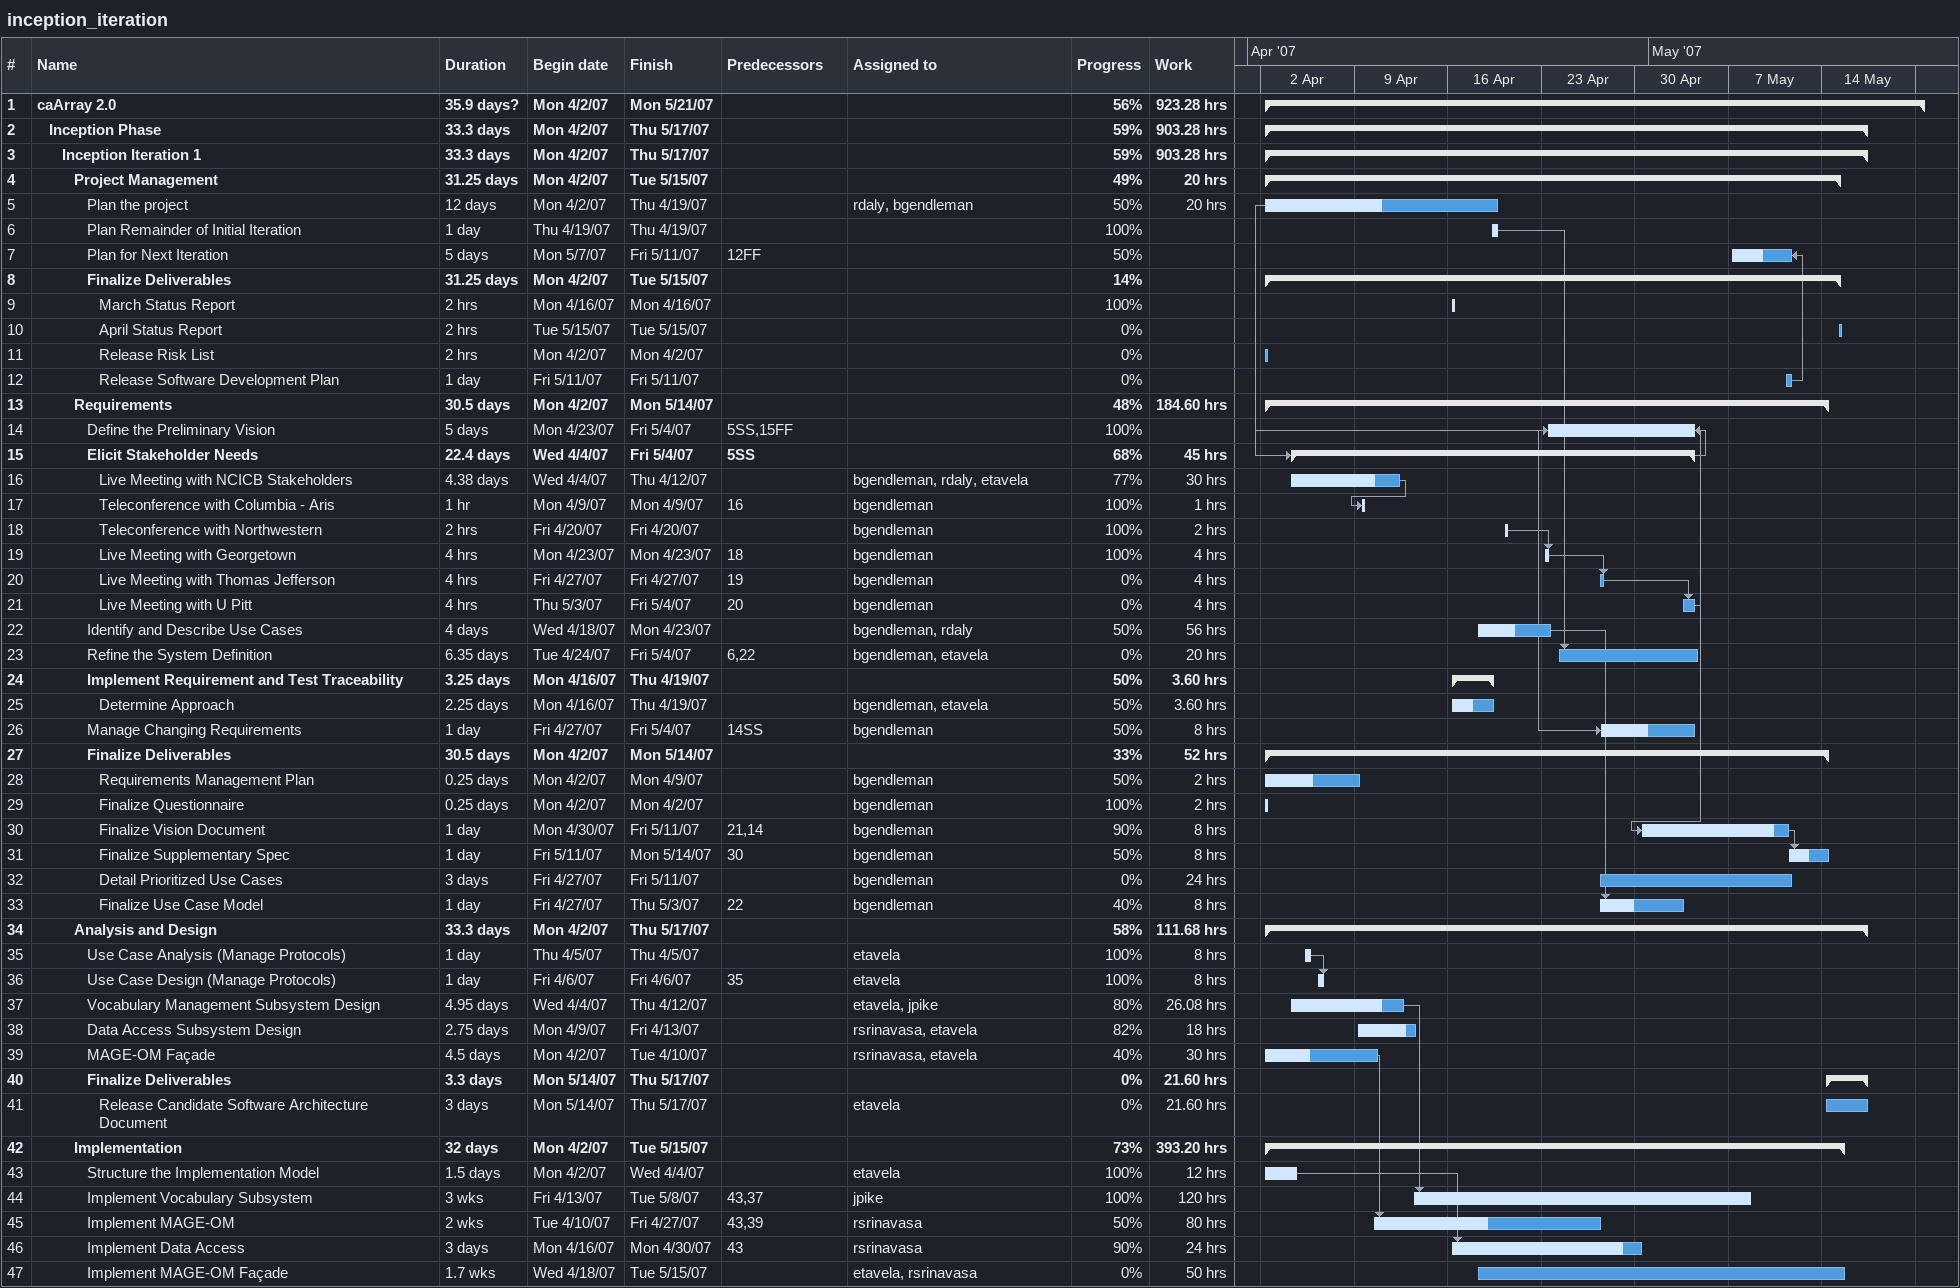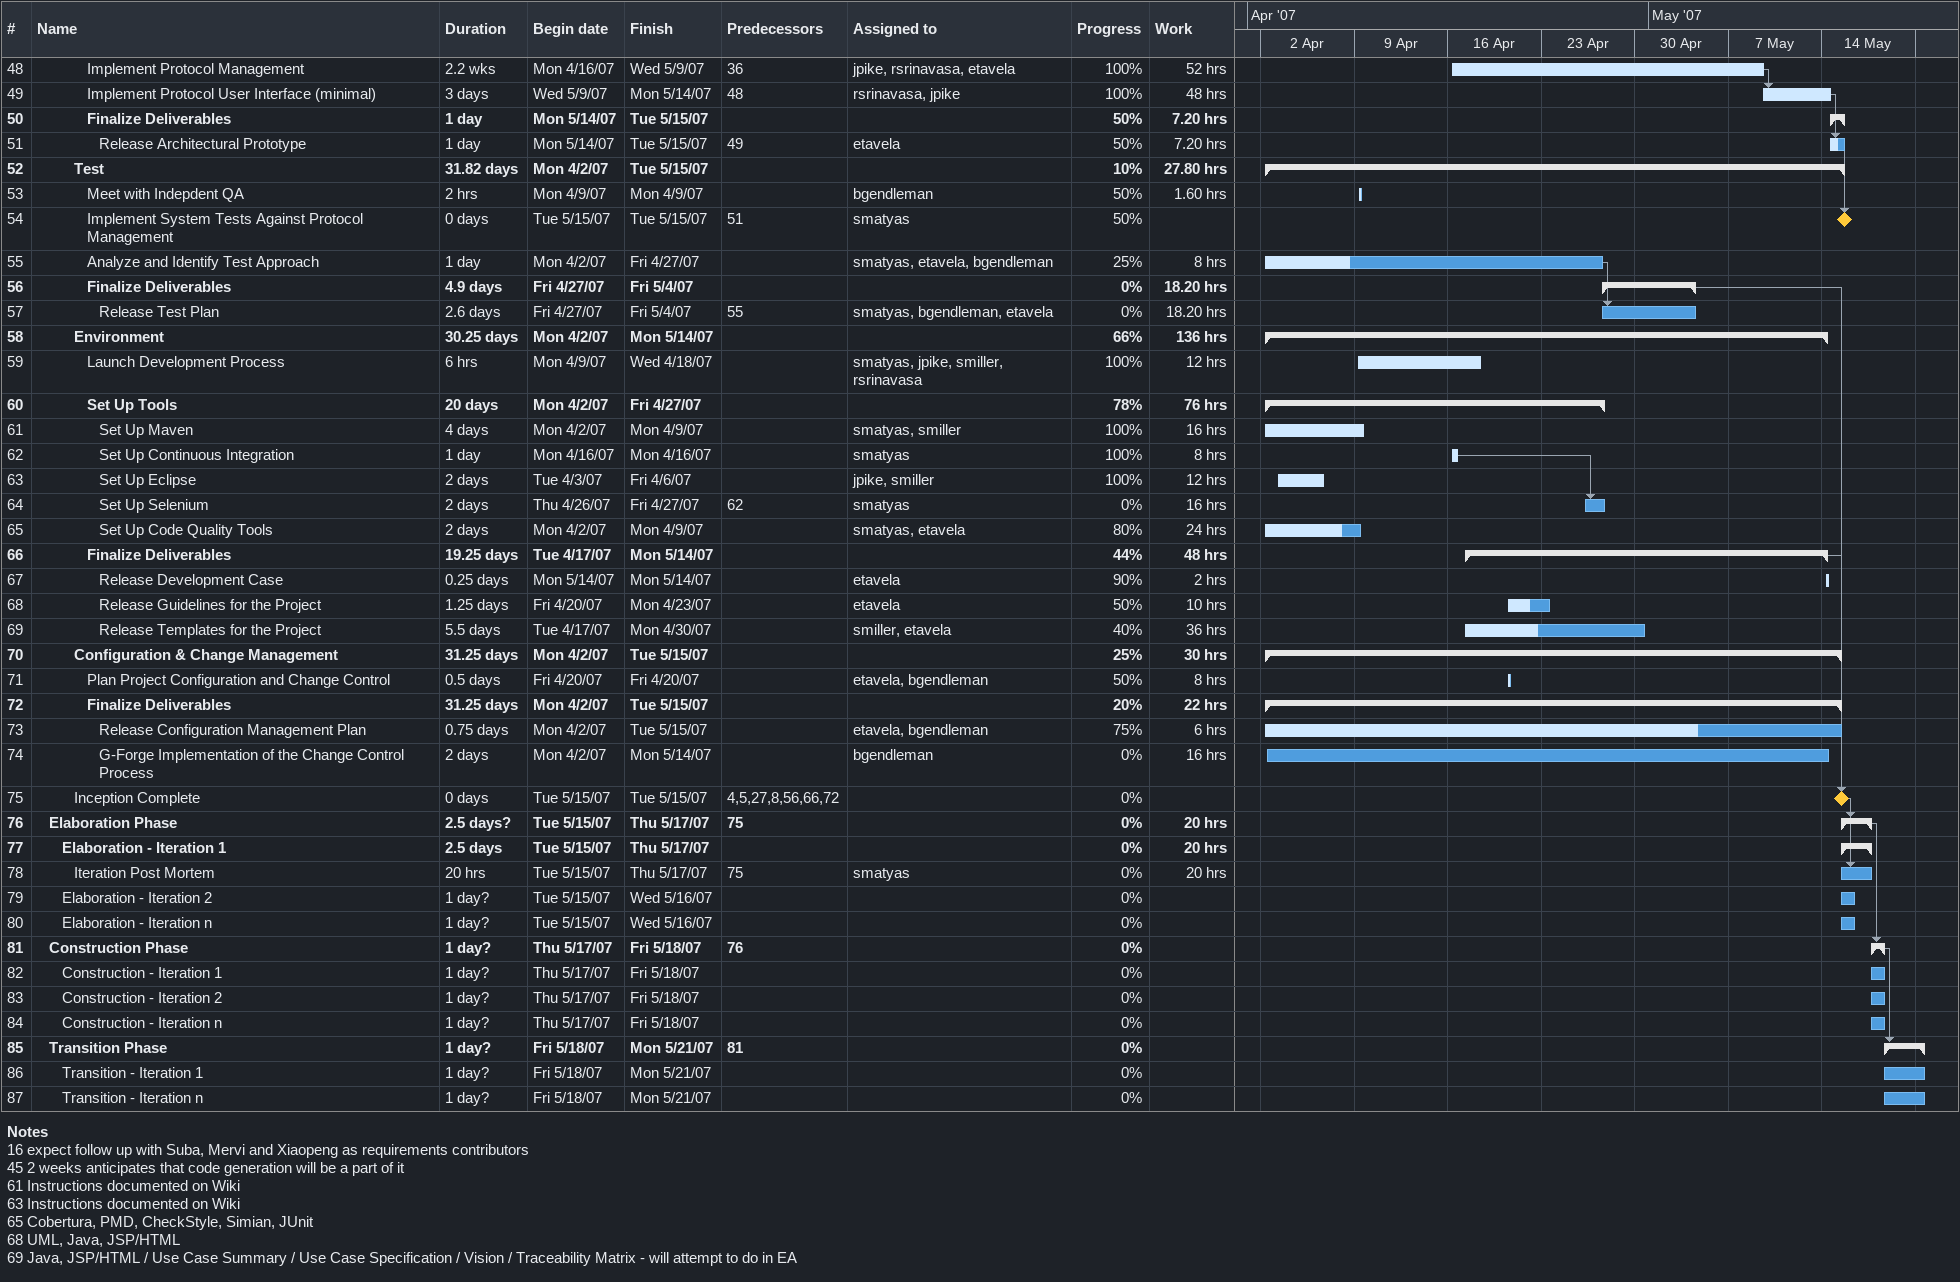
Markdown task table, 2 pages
inception_iteration

| ID | Level | Task | Duration | Start | Finish | Predecessors | Resources | % complete | Work (h) |
|---|---|---|---|---|---|---|---|---|---|
| 1 | 1 | **caArray 2.0** | 35.9d? | 2007-04-02 | 2007-05-21 |  |  | 56 | 923.28 |
| 2 | 2 | **Inception Phase** | 33.3d | 2007-04-02 | 2007-05-17 |  |  | 59 | 903.28 |
| 3 | 3 | **Inception Iteration 1** | 33.3d | 2007-04-02 | 2007-05-17 |  |  | 59 | 903.28 |
| 4 | 4 | **Project Management** | 31.25d | 2007-04-02 | 2007-05-15 |  |  | 49 | 20 |
| 5 | 5 | Plan the project | 12d | 2007-04-02 | 2007-04-19 |  | rdaly, bgendleman | 50 | 20 |
| 6 | 5 | Plan Remainder of Initial Iteration | 1d | 2007-04-19 | 2007-04-19 |  |  | 100 |  |
| 7 | 5 | Plan for Next Iteration | 5d | 2007-05-07 | 2007-05-11 | 12FF |  | 50 |  |
| 8 | 5 | **Finalize Deliverables** | 31.25d | 2007-04-02 | 2007-05-15 |  |  | 14 |  |
| 9 | 6 | March Status Report | 2h | 2007-04-16 | 2007-04-16 |  |  | 100 |  |
| 10 | 6 | April Status Report | 2h | 2007-05-15 | 2007-05-15 |  |  | 0 |  |
| 11 | 6 | Release Risk List | 2h | 2007-04-02 | 2007-04-02 |  |  | 0 |  |
| 12 | 6 | Release Software Development Plan | 1d | 2007-05-11 | 2007-05-11 |  |  | 0 |  |
| 13 | 4 | **Requirements** | 30.5d | 2007-04-02 | 2007-05-14 |  |  | 48 | 184.60 |
| 14 | 5 | Define the Preliminary Vision | 5d | 2007-04-23 | 2007-05-04 | 5SS, 15FF |  | 100 |  |
| 15 | 5 | **Elicit Stakeholder Needs** | 22.4d | 2007-04-04 | 2007-05-04 | 5SS |  | 68 | 45 |
| 16 | 6 | Live Meeting with NCICB Stakeholders | 4.38d | 2007-04-04 | 2007-04-12 |  | bgendleman, rdaly, etavela | 77 | 30 |
| 17 | 6 | Teleconference with Columbia - Aris | 1h | 2007-04-09 | 2007-04-09 | 16 | bgendleman | 100 | 1 |
| 18 | 6 | Teleconference with Northwestern | 2h | 2007-04-20 | 2007-04-20 |  | bgendleman | 100 | 2 |
| 19 | 6 | Live Meeting with Georgetown | 4h | 2007-04-23 | 2007-04-23 | 18 | bgendleman | 100 | 4 |
| 20 | 6 | Live Meeting with Thomas Jefferson | 4h | 2007-04-27 | 2007-04-27 | 19 | bgendleman | 0 | 4 |
| 21 | 6 | Live Meeting with U Pitt | 4h | 2007-05-03 | 2007-05-04 | 20 | bgendleman | 0 | 4 |
| 22 | 5 | Identify and Describe Use Cases | 4d | 2007-04-18 | 2007-04-23 |  | bgendleman, rdaly | 50 | 56 |
| 23 | 5 | Refine the System Definition | 6.35d | 2007-04-24 | 2007-05-04 | 6, 22 | bgendleman, etavela | 0 | 20 |
| 24 | 5 | **Implement Requirement and Test Traceability** | 3.25d | 2007-04-16 | 2007-04-19 |  |  | 50 | 3.60 |
| 25 | 6 | Determine Approach | 2.25d | 2007-04-16 | 2007-04-19 |  | bgendleman, etavela | 50 | 3.60 |
| 26 | 5 | Manage Changing Requirements | 1d | 2007-04-27 | 2007-05-04 | 14SS | bgendleman | 50 | 8 |
| 27 | 5 | **Finalize Deliverables** | 30.5d | 2007-04-02 | 2007-05-14 |  |  | 33 | 52 |
| 28 | 6 | Requirements Management Plan | 0.25d | 2007-04-02 | 2007-04-09 |  | bgendleman | 50 | 2 |
| 29 | 6 | Finalize Questionnaire | 0.25d | 2007-04-02 | 2007-04-02 |  | bgendleman | 100 | 2 |
| 30 | 6 | Finalize Vision Document | 1d | 2007-04-30 | 2007-05-11 | 21, 14 | bgendleman | 90 | 8 |
| 31 | 6 | Finalize Supplementary Spec | 1d | 2007-05-11 | 2007-05-14 | 30 | bgendleman | 50 | 8 |
| 32 | 6 | Detail Prioritized Use Cases | 3d | 2007-04-27 | 2007-05-11 |  | bgendleman | 0 | 24 |
| 33 | 6 | Finalize Use Case Model | 1d | 2007-04-27 | 2007-05-03 | 22 | bgendleman | 40 | 8 |
| 34 | 4 | **Analysis and Design** | 33.3d | 2007-04-02 | 2007-05-17 |  |  | 58 | 111.68 |
| 35 | 5 | Use Case Analysis (Manage Protocols) | 1d | 2007-04-05 | 2007-04-05 |  | etavela | 100 | 8 |
| 36 | 5 | Use Case Design (Manage Protocols) | 1d | 2007-04-06 | 2007-04-06 | 35 | etavela | 100 | 8 |
| 37 | 5 | Vocabulary Management Subsystem Design | 4.95d | 2007-04-04 | 2007-04-12 |  | etavela, jpike | 80 | 26.08 |
| 38 | 5 | Data Access Subsystem Design | 2.75d | 2007-04-09 | 2007-04-13 |  | rsrinavasa, etavela | 82 | 18 |
| 39 | 5 | MAGE-OM Façade | 4.5d | 2007-04-02 | 2007-04-10 |  | rsrinavasa, etavela | 40 | 30 |
| 40 | 5 | **Finalize Deliverables** | 3.3d | 2007-05-14 | 2007-05-17 |  |  | 0 | 21.60 |
| 41 | 6 | Release Candidate Software Architecture Document | 3d | 2007-05-14 | 2007-05-17 |  | etavela | 0 | 21.60 |
| 42 | 4 | **Implementation** | 32d | 2007-04-02 | 2007-05-15 |  |  | 73 | 393.20 |
| 43 | 5 | Structure the Implementation Model | 1.5d | 2007-04-02 | 2007-04-04 |  | etavela | 100 | 12 |
| 44 | 5 | Implement Vocabulary Subsystem | 3w | 2007-04-13 | 2007-05-08 | 43, 37 | jpike | 100 | 120 |
| 45 | 5 | Implement MAGE-OM | 2w | 2007-04-10 | 2007-04-27 | 43, 39 | rsrinavasa | 50 | 80 |
| 46 | 5 | Implement Data Access | 3d | 2007-04-16 | 2007-04-30 | 43 | rsrinavasa | 90 | 24 |
| 47 | 5 | Implement MAGE-OM Façade | 1.7w | 2007-04-18 | 2007-05-15 |  | etavela, rsrinavasa | 0 | 50 |
| 48 | 5 | Implement Protocol Management | 2.2w | 2007-04-16 | 2007-05-09 | 36 | jpike, rsrinavasa, etavela | 100 | 52 |
| 49 | 5 | Implement Protocol User Interface (minimal) | 3d | 2007-05-09 | 2007-05-14 | 48 | rsrinavasa, jpike | 100 | 48 |
| 50 | 5 | **Finalize Deliverables** | 1d | 2007-05-14 | 2007-05-15 |  |  | 50 | 7.20 |
| 51 | 6 | Release Architectural Prototype | 1d | 2007-05-14 | 2007-05-15 | 49 | etavela | 50 | 7.20 |
| 52 | 4 | **Test** | 31.82d | 2007-04-02 | 2007-05-15 |  |  | 10 | 27.80 |
| 53 | 5 | Meet with Indepdent QA | 2h | 2007-04-09 | 2007-04-09 |  | bgendleman | 50 | 1.60 |
| 54 | 5 | Implement System Tests Against Protocol Management | 0d | 2007-05-15 | 2007-05-15 | 51 | smatyas | 50 |  |
| 55 | 5 | Analyze and Identify Test Approach | 1d | 2007-04-02 | 2007-04-27 |  | smatyas, etavela, bgendleman | 25 | 8 |
| 56 | 5 | **Finalize Deliverables** | 4.9d | 2007-04-27 | 2007-05-04 |  |  | 0 | 18.20 |
| 57 | 6 | Release Test Plan | 2.6d | 2007-04-27 | 2007-05-04 | 55 | smatyas, bgendleman, etavela | 0 | 18.20 |
| 58 | 4 | **Environment** | 30.25d | 2007-04-02 | 2007-05-14 |  |  | 66 | 136 |
| 59 | 5 | Launch Development Process | 6h | 2007-04-09 | 2007-04-18 |  | smatyas, jpike, smiller, rsrinavasa | 100 | 12 |
| 60 | 5 | **Set Up Tools** | 20d | 2007-04-02 | 2007-04-27 |  |  | 78 | 76 |
| 61 | 6 | Set Up Maven | 4d | 2007-04-02 | 2007-04-09 |  | smatyas, smiller | 100 | 16 |
| 62 | 6 | Set Up Continuous Integration | 1d | 2007-04-16 | 2007-04-16 |  | smatyas | 100 | 8 |
| 63 | 6 | Set Up Eclipse | 2d | 2007-04-03 | 2007-04-06 |  | jpike, smiller | 100 | 12 |
| 64 | 6 | Set Up Selenium | 2d | 2007-04-26 | 2007-04-27 | 62 | smatyas | 0 | 16 |
| 65 | 6 | Set Up Code Quality Tools | 2d | 2007-04-02 | 2007-04-09 |  | smatyas, etavela | 80 | 24 |
| 66 | 5 | **Finalize Deliverables** | 19.25d | 2007-04-17 | 2007-05-14 |  |  | 44 | 48 |
| 67 | 6 | Release Development Case | 0.25d | 2007-05-14 | 2007-05-14 |  | etavela | 90 | 2 |
| 68 | 6 | Release Guidelines for the Project | 1.25d | 2007-04-20 | 2007-04-23 |  | etavela | 50 | 10 |
| 69 | 6 | Release Templates for the Project | 5.5d | 2007-04-17 | 2007-04-30 |  | smiller, etavela | 40 | 36 |
| 70 | 4 | **Configuration & Change Management** | 31.25d | 2007-04-02 | 2007-05-15 |  |  | 25 | 30 |
| 71 | 5 | Plan Project Configuration and Change Control | 0.5d | 2007-04-20 | 2007-04-20 |  | etavela, bgendleman | 50 | 8 |
| 72 | 5 | **Finalize Deliverables** | 31.25d | 2007-04-02 | 2007-05-15 |  |  | 20 | 22 |
| 73 | 6 | Release Configuration Management Plan | 0.75d | 2007-04-02 | 2007-05-15 |  | etavela, bgendleman | 75 | 6 |
| 74 | 6 | G-Forge Implementation of the Change Control Process | 2d | 2007-04-02 | 2007-05-14 |  | bgendleman | 0 | 16 |
| 75 | 4 | Inception Complete | 0d | 2007-05-15 | 2007-05-15 | 4, 5, 27, 8, 56, 66, 72 |  | 0 |  |
| 76 | 2 | **Elaboration Phase** | 2.5d? | 2007-05-15 | 2007-05-17 | 75 |  | 0 | 20 |
| 77 | 3 | **Elaboration - Iteration 1** | 2.5d | 2007-05-15 | 2007-05-17 |  |  | 0 | 20 |
| 78 | 4 | Iteration Post Mortem | 20h | 2007-05-15 | 2007-05-17 | 75 | smatyas | 0 | 20 |
| 79 | 3 | Elaboration - Iteration 2 | 1d? | 2007-05-15 | 2007-05-16 |  |  | 0 |  |
| 80 | 3 | Elaboration - Iteration n | 1d? | 2007-05-15 | 2007-05-16 |  |  | 0 |  |
| 81 | 2 | **Construction Phase** | 1d? | 2007-05-17 | 2007-05-18 | 76 |  | 0 |  |
| 82 | 3 | Construction - Iteration 1 | 1d? | 2007-05-17 | 2007-05-18 |  |  | 0 |  |
| 83 | 3 | Construction - Iteration 2 | 1d? | 2007-05-17 | 2007-05-18 |  |  | 0 |  |
| 84 | 3 | Construction - Iteration n | 1d? | 2007-05-17 | 2007-05-18 |  |  | 0 |  |
| 85 | 2 | **Transition Phase** | 1d? | 2007-05-18 | 2007-05-21 | 81 |  | 0 |  |
| 86 | 3 | Transition - Iteration 1 | 1d? | 2007-05-18 | 2007-05-21 |  |  | 0 |  |
| 87 | 3 | Transition - Iteration n | 1d? | 2007-05-18 | 2007-05-21 |  |  | 0 |  |

Notes
- 16: expect follow up with Suba, Mervi and Xiaopeng as requirements contributors
- 45: 2 weeks anticipates that code generation will be a part of it
- 61: Instructions documented on Wiki
- 63: Instructions documented on Wiki
- 65: Cobertura, PMD, CheckStyle, Simian, JUnit
- 68: UML, Java, JSP/HTML
- 69: Java, JSP/HTML / Use Case Summary / Use Case Specification / Vision / Traceability Matrix - will attempt to do in EA
